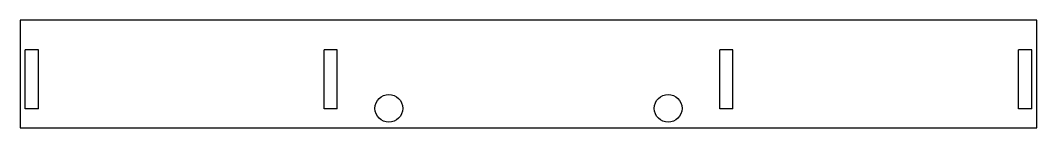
# Model space of a CAD drawing. Header units: millimetres. Extents: x 0 to 524, y 0 to 55.
import ezdxf

# ---------------------------------------------------------------- set-up
doc = ezdxf.new("R2010")
doc.units = ezdxf.units.MM

msp = doc.modelspace()

# ---------------------------------------------------------------- linework, layer by layer
for p, q in [((0, 55.475), (0, 0)), ((524, 55.475), (0, 55.475)), ((524, 0), (524, 55.475)), ((9.425, 40.25), (2.575, 40.25)), ((2.575, 9.75), (2.575, 40.25)), ((9.425, 9.75), (9.425, 40.25)), ((163.425, 40.25), (156.575, 40.25)), ((156.575, 9.75), (156.575, 40.25)), ((163.425, 9.75), (163.425, 40.25)), ((367.425, 40.25), (360.575, 40.25)), ((360.575, 9.75), (360.575, 40.25)), ((367.425, 9.75), (367.425, 40.25)), ((521.425, 40.25), (514.575, 40.25)), ((514.575, 9.75), (514.575, 40.25)), ((521.425, 9.75), (521.425, 40.25)), ((9.425, 9.75), (2.575, 9.75)), ((163.425, 9.75), (156.575, 9.75)), ((367.425, 9.75), (360.575, 9.75)), ((521.425, 9.75), (514.575, 9.75)), ((0, 0), (524, 0))]:
    msp.add_line(p, q)
for centre in [(190, 10), (334, 10)]:
    msp.add_circle(centre, 7.15)

doc.saveas('drawing.dxf')
